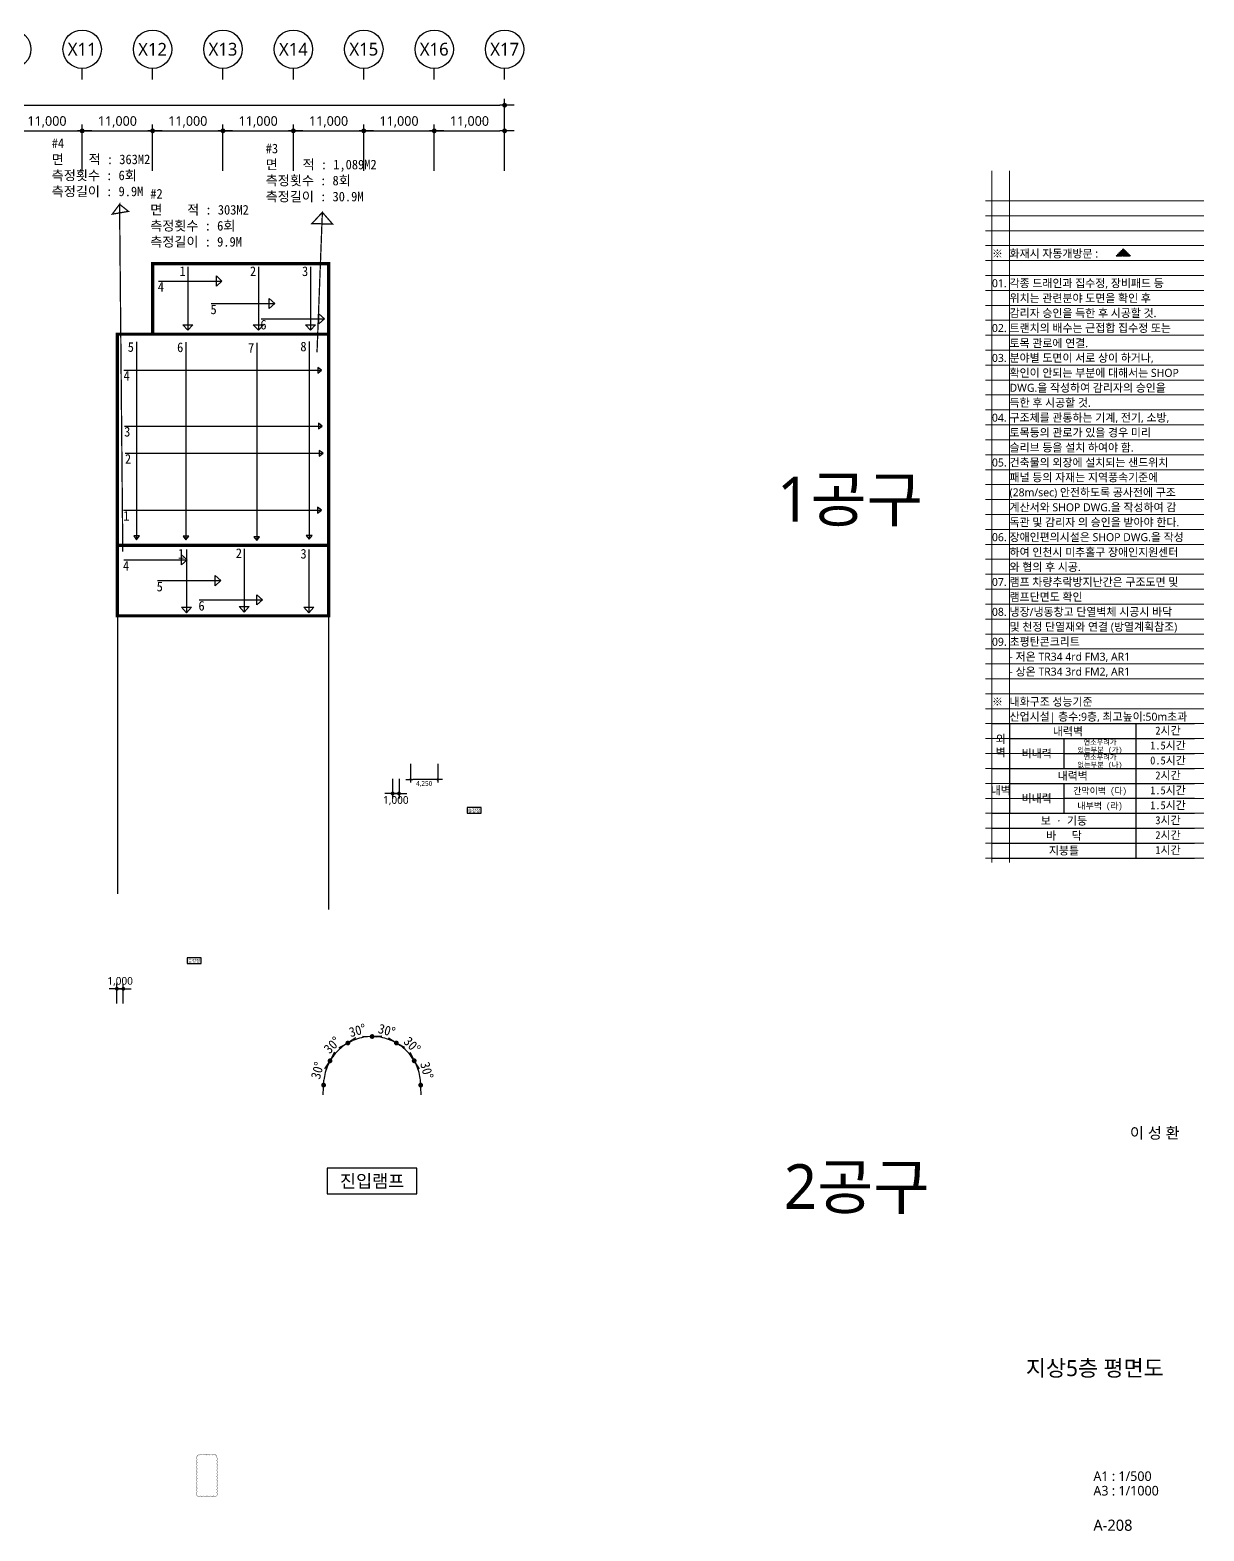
# Model space of a CAD drawing. Header units: millimetres. Extents: x 4003075 to 5615882, y 1445368 to 2591247.
# Drawn here: x 5004428 to 5187832, y 2337421 to 2571868 of the extents above; entities that cross this region are included whole.
import ezdxf
from ezdxf.enums import TextEntityAlignment as Align

# ---------------------------------------------------------------- set-up
doc = ezdxf.new("R2010")
doc.units = ezdxf.units.MM
doc.linetypes.add('DASHDOTX2', pattern=[2, 1, -0.5, 0, -0.5])
doc.layers.add('1.검수라인', color=3, linetype='Continuous')
doc.layers.add('A_Text', color=3, linetype='Continuous')
for name, color, linetype, lineweight in [('1.검수박스', 2, 'Continuous', 25), ('A-AXIS-BUBL', 7, 'Continuous', 25), ('A-BORD-TEXT', 3, 'Continuous', 25), ('A-DIMS', 7, 'Continuous', 25), ('A-MKXS-MAK2', 3, 'DASHDOTX2', 25), ('A-XXXX-TXT2', 3, 'Continuous', 25), ('REV-202205', 20, 'Continuous', 25)]:
    doc.layers.add(name, color=color, linetype=linetype, lineweight=lineweight)
doc.layers.add('A-XXXX-NPLT', color=144, linetype='Continuous', lineweight=15, plot=False)
doc.styles.add('HY울릉도L', font='')
doc.styles.add('XR-평면도$0$맑은 고딕', font='malgun.ttf')
doc.styles.add('돋움', font='')
doc.styles.add('돋움체', font='')
doc.styles.add('맑은 고딕', font='malgun.ttf')
doc.styles.add('맑은고딕', font='malgun.ttf')
doc.styles.get('HY울릉도L').set_extended_font_data('HYwulM')
doc.styles.get('돋움').set_extended_font_data('DotumChe')
doc.styles.get('돋움체').set_extended_font_data('DotumChe')
doc.dimstyles.new('CDIM', dxfattribs={"dimtxt": 3, "dimasz": 1.5, "dimexe": 2, "dimexo": 1, "dimgap": 1, "dimtad": 1, "dimdec": 0, "dimrnd": 0.5, "dimzin": 0, "dimdsep": 32, "dimlunit": 6, "dimtxsty": 'HY울릉도L', "dimblk1": '_CIDOT', "dimblk2": '_CIDOT', "dimsah": 1, "dimcen": 5.5, "dimclrd": 2, "dimclre": 2, "dimclrt": 7, "dimadec": 0, "dimazin": 0, "dimtfac": 1, "dimtdec": 0, "dimtix": 1, "dimtmove": 2, "dimatfit": 1, "dimldrblk": '_CIDOT', "dimfxl": 1, "dimtolj": 1, "dimtzin": 0, "dimlwd": -1, "dimarcsym": 0})

# ---------------------------------------------------------------- blocks, each defined once
blk = doc.blocks.new('글_진입램프')
at = {"layer": 'A-XXXX-TXT2', "color": 0}
blk.add_lwpolyline([(-7000, -2000), (7000, -2000), (7000, 2000), (-7000, 2000)], close=True, dxfattribs=at)
at = {"layer": 'A-XXXX-TXT2', "style": '맑은고딕'}
blk.add_text('진입램프', height=2000, dxfattribs=at).set_placement((0, 0), align=Align.MIDDLE_CENTER)
blk = doc.blocks.new('_CIDOT')
at = {"color": 0, "linetype": 'ByBlock'}
blk.add_line((2, 0), (-1, 0), dxfattribs=at)
at = {"color": 0, "linetype": 'ByBlock', "const_width": 0.5}
blk.add_lwpolyline([(-0.25, 0, 1), (0.25, 0, 1)], format="xyb", close=True, dxfattribs=at)
blk = doc.blocks.new('*D128')
at = {"layer": 'A-DIMS', "lineweight": -2, "transparency": 16777216}
for p, q in [((5061075, 2454916), (5061075, 2451817)), ((5062075, 2454916), (5062075, 2451817))]:
    blk.add_line(p, q, dxfattribs=at)
at = {"layer": 'A-DIMS', "transparency": 16777216}
for p, q in [((5060475, 2452617), (5059875, 2452617)), ((5062075, 2452617), (5061075, 2452617)), ((5062675, 2452617), (5063275, 2452617))]:
    blk.add_line(p, q, dxfattribs=at)
at = {"layer": 'A-DIMS', "transparency": 16777216, "xscale": 600, "yscale": 600, "zscale": 600}
blk.add_blockref('_CIDOT', (5061075, 2452617), dxfattribs=at)
at = {"layer": 'A-DIMS', "transparency": 16777216, "xscale": 600, "yscale": 600, "zscale": 600, "rotation": 180}
blk.add_blockref('_CIDOT', (5062075, 2452617), dxfattribs=at)
at = {"layer": 'A-DIMS', "color": 3, "transparency": 16777216, "insert": (5061575, 2451493), "char_height": 1200, "attachment_point": 5, "style": '맑은고딕'}
blk.add_mtext('\\A1;1,000', dxfattribs=at)
blk = doc.blocks.new('*D129')
at = {"layer": 'A-DIMS', "transparency": 16777216}
for p, q in [((5017405, 2422119), (5016805, 2422119)), ((5018005, 2422119), (5019005, 2422119)), ((5019605, 2422119), (5020205, 2422119))]:
    blk.add_line(p, q, dxfattribs=at)
at = {"layer": 'A-DIMS', "lineweight": -2, "transparency": 16777216}
for p, q in [((5018005, 2419819), (5018005, 2422919)), ((5019005, 2419819), (5019005, 2422919))]:
    blk.add_line(p, q, dxfattribs=at)
at = {"layer": 'A-DIMS', "transparency": 16777216, "xscale": 600, "yscale": 600, "zscale": 600}
blk.add_blockref('_CIDOT', (5018005, 2422119), dxfattribs=at)
at = {"layer": 'A-DIMS', "transparency": 16777216, "xscale": 600, "yscale": 600, "zscale": 600, "rotation": 180}
blk.add_blockref('_CIDOT', (5019005, 2422119), dxfattribs=at)
at = {"layer": 'A-DIMS', "color": 3, "transparency": 16777216, "insert": (5018505, 2423242), "char_height": 1200, "attachment_point": 5, "style": '맑은고딕'}
blk.add_mtext('\\A1;1,000', dxfattribs=at)
blk = doc.blocks.new('*D140')
at = {"layer": 'A-DIMS', "transparency": 16777216}
blk.add_arc((5057875, 2407068), 7587, 35.666, 54.334, dxfattribs=at)
at = {"layer": 'A-DIMS', "transparency": 16777216, "xscale": 750, "yscale": 750, "zscale": 750}
for p, rotation in [((5061669, 2413638), 147.1669975516752), ((5064446, 2410861), 302.8330024483258)]:
    blk.add_blockref('_CIDOT', p, dxfattribs=dict(at, rotation=rotation))
at = {"layer": 'A-DIMS', "color": 3, "transparency": 16777216, "insert": (5064125, 2413317), "char_height": 1500, "attachment_point": 5, "rotation": 315, "style": '돋움'}
blk.add_mtext('\\A1;30°', dxfattribs=at)
blk = doc.blocks.new('*D141')
at = {"layer": 'A-DIMS', "transparency": 16777216}
blk.add_arc((5057875, 2407068), 7587, 5.666, 24.334, dxfattribs=at)
at = {"layer": 'A-DIMS', "transparency": 16777216, "xscale": 750, "yscale": 750, "zscale": 750}
for p, rotation in [((5064446, 2410861), 117.1669978841371), ((5065462, 2407068), 272.8330021158628)]:
    blk.add_blockref('_CIDOT', p, dxfattribs=dict(at, rotation=rotation))
at = {"layer": 'A-DIMS', "color": 3, "transparency": 16777216, "insert": (5066412, 2409355), "char_height": 1500, "attachment_point": 5, "rotation": 285, "style": '돋움'}
blk.add_mtext('\\A1;30°', dxfattribs=at)
blk = doc.blocks.new('*D142')
at = {"layer": 'A-DIMS', "transparency": 16777216}
blk.add_arc((5057875, 2407068), 7587, 65.666, 84.334, dxfattribs=at)
at = {"layer": 'A-DIMS', "transparency": 16777216, "xscale": 750, "yscale": 750, "zscale": 750}
for p, rotation in [((5057875, 2414655), 177.1669975516733), ((5061669, 2413638), 332.8330024483268)]:
    blk.add_blockref('_CIDOT', p, dxfattribs=dict(at, rotation=rotation))
at = {"layer": 'A-DIMS', "color": 3, "transparency": 16777216, "insert": (5060163, 2415605), "char_height": 1500, "attachment_point": 5, "rotation": 345, "style": '돋움'}
blk.add_mtext('\\A1;30°', dxfattribs=at)
blk = doc.blocks.new('*D143')
at = {"layer": 'A-DIMS', "transparency": 16777216}
blk.add_arc((5057875, 2407068), 7587, 125.666, 144.334, dxfattribs=at)
at = {"layer": 'A-DIMS', "transparency": 16777216, "xscale": 750, "yscale": 750, "zscale": 750}
for p, rotation in [((5054081, 2413638), 32.8330024483228), ((5051304, 2410861), 237.1669975516752)]:
    blk.add_blockref('_CIDOT', p, dxfattribs=dict(at, rotation=rotation))
at = {"layer": 'A-DIMS', "color": 3, "transparency": 16777216, "insert": (5051625, 2413317), "char_height": 1500, "attachment_point": 5, "rotation": 45, "style": '돋움'}
blk.add_mtext('\\A1;30°', dxfattribs=at)
blk = doc.blocks.new('*D126')
at = {"layer": 'A-DIMS', "transparency": 16777216}
blk.add_arc((5057875, 2407068), 7587, 155.666, 174.334, dxfattribs=at)
at = {"layer": 'A-DIMS', "transparency": 16777216, "xscale": 750, "yscale": 750, "zscale": 750}
for p, rotation in [((5051304, 2410861), 62.83300211586536), ((5050288, 2407068), 267.1669978841347)]:
    blk.add_blockref('_CIDOT', p, dxfattribs=dict(at, rotation=rotation))
at = {"layer": 'A-DIMS', "color": 3, "transparency": 16777216, "insert": (5049338, 2409355), "char_height": 1500, "attachment_point": 5, "rotation": 75, "style": '돋움'}
blk.add_mtext('\\A1;30°', dxfattribs=at)
blk = doc.blocks.new('*D127')
at = {"layer": 'A-DIMS', "transparency": 16777216}
blk.add_arc((5057875, 2407068), 7587, 95.666, 114.334, dxfattribs=at)
at = {"layer": 'A-DIMS', "transparency": 16777216, "xscale": 750, "yscale": 750, "zscale": 750}
for p, rotation in [((5057875, 2414655), 2.833002448324629), ((5054081, 2413638), 207.1669975516753)]:
    blk.add_blockref('_CIDOT', p, dxfattribs=dict(at, rotation=rotation))
at = {"layer": 'A-DIMS', "color": 3, "transparency": 16777216, "insert": (5055588, 2415605), "char_height": 1500, "attachment_point": 5, "rotation": 15, "style": '돋움'}
blk.add_mtext('\\A1;30°', dxfattribs=at)
blk = doc.blocks.new('*D124')
at = {"layer": 'A-DIMS', "lineweight": -2, "transparency": 16777216}
for p, q in [((5063875, 2457258), (5063875, 2454309)), ((5068125, 2457258), (5068125, 2454309))]:
    blk.add_line(p, q, dxfattribs=at)
at = {"layer": 'A-DIMS', "transparency": 16777216}
blk.add_line((5067750, 2454809), (5064250, 2454809), dxfattribs=at)
at = {"layer": 'A-DIMS', "transparency": 16777216, "xscale": 375, "yscale": 375, "zscale": 375, "rotation": 180}
blk.add_blockref('_CIDOT', (5063875, 2454809), dxfattribs=at)
at = {"layer": 'A-DIMS', "transparency": 16777216, "xscale": 375, "yscale": 375, "zscale": 375}
blk.add_blockref('_CIDOT', (5068125, 2454809), dxfattribs=at)
at = {"layer": 'A-DIMS', "color": 3, "transparency": 16777216, "insert": (5066000, 2454108), "char_height": 750, "attachment_point": 5, "style": '맑은고딕'}
blk.add_mtext('\\A1;4,250', dxfattribs=at)
blk = doc.blocks.new('*D37')
at = {"layer": 'A-DIMS', "lineweight": -2, "transparency": 16777216}
for p, q in [((225693, 255621), (225693, 262871)), ((236693, 255621), (236693, 262871))]:
    blk.add_line(p, q, dxfattribs=at)
at = {"layer": 'A-DIMS', "transparency": 16777216}
blk.add_line((226443, 261871), (235943, 261871), dxfattribs=at)
at = {"layer": 'A-DIMS', "transparency": 16777216, "xscale": 750, "yscale": 750, "zscale": 750, "rotation": 180}
blk.add_blockref('_CIDOT', (225693, 261871), dxfattribs=at)
at = {"layer": 'A-DIMS', "transparency": 16777216, "xscale": 750, "yscale": 750, "zscale": 750}
blk.add_blockref('_CIDOT', (236693, 261871), dxfattribs=at)
at = {"layer": 'A-DIMS', "color": 3, "transparency": 16777216, "insert": (231193, 263275), "char_height": 1500, "attachment_point": 5, "style": '맑은고딕'}
blk.add_mtext('\\A1;11,000', dxfattribs=at)
blk = doc.blocks.new('*D38')
at = {"layer": 'A-DIMS', "lineweight": -2, "transparency": 16777216}
for p, q in [((236693, 255621), (236693, 262871)), ((247693, 255621), (247693, 262871))]:
    blk.add_line(p, q, dxfattribs=at)
at = {"layer": 'A-DIMS', "transparency": 16777216}
blk.add_line((237443, 261871), (246943, 261871), dxfattribs=at)
at = {"layer": 'A-DIMS', "transparency": 16777216, "xscale": 750, "yscale": 750, "zscale": 750, "rotation": 180}
blk.add_blockref('_CIDOT', (236693, 261871), dxfattribs=at)
at = {"layer": 'A-DIMS', "transparency": 16777216, "xscale": 750, "yscale": 750, "zscale": 750}
blk.add_blockref('_CIDOT', (247693, 261871), dxfattribs=at)
at = {"layer": 'A-DIMS', "color": 3, "transparency": 16777216, "insert": (242193, 263275), "char_height": 1500, "attachment_point": 5, "style": '맑은고딕'}
blk.add_mtext('\\A1;11,000', dxfattribs=at)
blk = doc.blocks.new('*D39')
at = {"layer": 'A-DIMS', "lineweight": -2, "transparency": 16777216}
for p, q in [((247693, 255621), (247693, 262871)), ((258693, 255621), (258693, 262871))]:
    blk.add_line(p, q, dxfattribs=at)
at = {"layer": 'A-DIMS', "transparency": 16777216}
blk.add_line((248443, 261871), (257943, 261871), dxfattribs=at)
at = {"layer": 'A-DIMS', "transparency": 16777216, "xscale": 750, "yscale": 750, "zscale": 750, "rotation": 180}
blk.add_blockref('_CIDOT', (247693, 261871), dxfattribs=at)
at = {"layer": 'A-DIMS', "transparency": 16777216, "xscale": 750, "yscale": 750, "zscale": 750}
blk.add_blockref('_CIDOT', (258693, 261871), dxfattribs=at)
at = {"layer": 'A-DIMS', "color": 3, "transparency": 16777216, "insert": (253193, 263275), "char_height": 1500, "attachment_point": 5, "style": '맑은고딕'}
blk.add_mtext('\\A1;11,000', dxfattribs=at)
blk = doc.blocks.new('*D40')
at = {"layer": 'A-DIMS', "lineweight": -2, "transparency": 16777216}
for p, q in [((258693, 255621), (258693, 262871)), ((269693, 255621), (269693, 262871))]:
    blk.add_line(p, q, dxfattribs=at)
at = {"layer": 'A-DIMS', "transparency": 16777216}
blk.add_line((259443, 261871), (268943, 261871), dxfattribs=at)
at = {"layer": 'A-DIMS', "transparency": 16777216, "xscale": 750, "yscale": 750, "zscale": 750, "rotation": 180}
blk.add_blockref('_CIDOT', (258693, 261871), dxfattribs=at)
at = {"layer": 'A-DIMS', "transparency": 16777216, "xscale": 750, "yscale": 750, "zscale": 750}
blk.add_blockref('_CIDOT', (269693, 261871), dxfattribs=at)
at = {"layer": 'A-DIMS', "color": 3, "transparency": 16777216, "insert": (264193, 263275), "char_height": 1500, "attachment_point": 5, "style": '맑은고딕'}
blk.add_mtext('\\A1;11,000', dxfattribs=at)
blk = doc.blocks.new('*D41')
at = {"layer": 'A-DIMS', "lineweight": -2, "transparency": 16777216}
for p, q in [((269693, 255621), (269693, 262871)), ((280693, 255621), (280693, 262871))]:
    blk.add_line(p, q, dxfattribs=at)
at = {"layer": 'A-DIMS', "transparency": 16777216}
blk.add_line((270443, 261871), (279943, 261871), dxfattribs=at)
at = {"layer": 'A-DIMS', "transparency": 16777216, "xscale": 750, "yscale": 750, "zscale": 750, "rotation": 180}
blk.add_blockref('_CIDOT', (269693, 261871), dxfattribs=at)
at = {"layer": 'A-DIMS', "transparency": 16777216, "xscale": 750, "yscale": 750, "zscale": 750}
blk.add_blockref('_CIDOT', (280693, 261871), dxfattribs=at)
at = {"layer": 'A-DIMS', "color": 3, "transparency": 16777216, "insert": (275193, 263275), "char_height": 1500, "attachment_point": 5, "style": '맑은고딕'}
blk.add_mtext('\\A1;11,000', dxfattribs=at)
blk = doc.blocks.new('*D42')
at = {"layer": 'A-DIMS', "lineweight": -2, "transparency": 16777216}
for p, q in [((280693, 255621), (280693, 262871)), ((291693, 255621), (291693, 262871))]:
    blk.add_line(p, q, dxfattribs=at)
at = {"layer": 'A-DIMS', "transparency": 16777216}
blk.add_line((281443, 261871), (290943, 261871), dxfattribs=at)
at = {"layer": 'A-DIMS', "transparency": 16777216, "xscale": 750, "yscale": 750, "zscale": 750, "rotation": 180}
blk.add_blockref('_CIDOT', (280693, 261871), dxfattribs=at)
at = {"layer": 'A-DIMS', "transparency": 16777216, "xscale": 750, "yscale": 750, "zscale": 750}
blk.add_blockref('_CIDOT', (291693, 261871), dxfattribs=at)
at = {"layer": 'A-DIMS', "color": 3, "transparency": 16777216, "insert": (286193, 263275), "char_height": 1500, "attachment_point": 5, "style": '맑은고딕'}
blk.add_mtext('\\A1;11,000', dxfattribs=at)
blk = doc.blocks.new('*D43')
at = {"layer": 'A-DIMS', "lineweight": -2, "transparency": 16777216}
for p, q in [((126693, 255621), (126693, 266871)), ((302693, 255621), (302693, 266871))]:
    blk.add_line(p, q, dxfattribs=at)
at = {"layer": 'A-DIMS', "transparency": 16777216}
blk.add_line((127443, 265871), (301943, 265871), dxfattribs=at)
at = {"layer": 'A-DIMS', "transparency": 16777216, "xscale": 750, "yscale": 750, "zscale": 750, "rotation": 180}
blk.add_blockref('_CIDOT', (126693, 265871), dxfattribs=at)
at = {"layer": 'A-DIMS', "transparency": 16777216, "xscale": 750, "yscale": 750, "zscale": 750}
blk.add_blockref('_CIDOT', (302693, 265871), dxfattribs=at)
at = {"layer": 'A-DIMS', "color": 3, "transparency": 16777216, "insert": (214693, 267275), "char_height": 1500, "attachment_point": 5, "style": '맑은고딕'}
blk.add_mtext('\\A1;176,000', dxfattribs=at)
blk = doc.blocks.new('*D44')
at = {"layer": 'A-DIMS', "lineweight": -2, "transparency": 16777216}
for p, q in [((291693, 255621), (291693, 262871)), ((302693, 255621), (302693, 262871))]:
    blk.add_line(p, q, dxfattribs=at)
at = {"layer": 'A-DIMS', "transparency": 16777216}
blk.add_line((292443, 261871), (301943, 261871), dxfattribs=at)
at = {"layer": 'A-DIMS', "transparency": 16777216, "xscale": 750, "yscale": 750, "zscale": 750, "rotation": 180}
blk.add_blockref('_CIDOT', (291693, 261871), dxfattribs=at)
at = {"layer": 'A-DIMS', "transparency": 16777216, "xscale": 750, "yscale": 750, "zscale": 750}
blk.add_blockref('_CIDOT', (302693, 261871), dxfattribs=at)
at = {"layer": 'A-DIMS', "color": 3, "transparency": 16777216, "insert": (297193, 263275), "char_height": 1500, "attachment_point": 5, "style": '맑은고딕'}
blk.add_mtext('\\A1;11,000', dxfattribs=at)
blk = doc.blocks.new('글_승강장')
at = {"layer": 'A-XXXX-TXT2', "color": 0, "ltscale": 100}
blk.add_lwpolyline([(-1100, 450), (-1100, -450), (1100, -450), (1100, 450)], close=True, dxfattribs=at)
at = {"layer": 'A-XXXX-TXT2', "ltscale": 100, "style": 'XR-평면도$0$맑은 고딕'}
blk.add_text('승강장', height=500, dxfattribs=at).set_placement((0, 0), align=Align.MIDDLE_CENTER)
blk = doc.blocks.new('NOTE(220317)')
at = {"layer": 'A-XXXX-NPLT'}
for p, q in [((1010649.8, 179732.7), (1010649.8, 175412.7)), ((1010759.8, 179732.7), (1010759.8, 175412.7)), ((1010609.8, 179546.1), (1011974.8, 179546.1)), ((1010609.8, 179452.7), (1011974.8, 179452.7)), ((1010609.8, 179359.4), (1011974.8, 179359.4)), ((1010609.8, 179266.1), (1011974.8, 179266.1)), ((1010609.8, 179172.7), (1011974.8, 179172.7)), ((1010609.8, 179079.4), (1011974.8, 179079.4)), ((1010609.8, 178986.1), (1011974.8, 178986.1)), ((1010609.8, 178892.7), (1011974.8, 178892.7)), ((1010609.8, 178799.4), (1011974.8, 178799.4)), ((1010609.8, 178706.1), (1011974.8, 178706.1)), ((1010609.8, 178612.7), (1011974.8, 178612.7)), ((1010609.8, 178519.4), (1011974.8, 178519.4)), ((1010609.8, 178426.1), (1011974.8, 178426.1)), ((1010609.8, 178332.7), (1011974.8, 178332.7)), ((1010609.8, 178239.4), (1011974.8, 178239.4)), ((1010609.8, 178146.1), (1011974.8, 178146.1)), ((1010609.8, 178052.7), (1011974.8, 178052.7)), ((1010609.8, 177959.4), (1011974.8, 177959.4)), ((1010609.8, 177866.1), (1011974.8, 177866.1)), ((1010609.8, 177772.7), (1011974.8, 177772.7)), ((1010609.8, 177679.4), (1011974.8, 177679.4)), ((1010609.8, 177586.1), (1011974.8, 177586.1)), ((1010609.8, 177492.7), (1011974.8, 177492.7)), ((1010609.8, 177399.4), (1011974.8, 177399.4)), ((1010609.8, 177306.1), (1011974.8, 177306.1)), ((1010609.8, 177212.7), (1011974.8, 177212.7)), ((1010609.8, 177119.4), (1011974.8, 177119.4)), ((1010609.8, 177026.1), (1011974.8, 177026.1)), ((1010609.8, 176932.7), (1011974.8, 176932.7)), ((1010609.8, 176839.4), (1011974.8, 176839.4)), ((1010609.8, 176746.1), (1011974.8, 176746.1)), ((1010609.8, 176652.7), (1011974.8, 176652.7)), ((1010609.8, 176559.4), (1011974.8, 176559.4)), ((1010609.8, 176466.1), (1011974.8, 176466.1)), ((1010609.8, 176372.7), (1011974.8, 176372.7)), ((1010609.8, 176279.4), (1011974.8, 176279.4)), ((1010609.8, 176186.1), (1011974.8, 176186.1)), ((1010609.8, 176092.7), (1011974.8, 176092.7)), ((1010609.8, 175999.4), (1011974.8, 175999.4)), ((1010609.8, 175906.1), (1011974.8, 175906.1)), ((1010609.8, 175812.7), (1011974.8, 175812.7)), ((1010609.8, 175719.4), (1011974.8, 175719.4)), ((1010609.8, 175626.1), (1011974.8, 175626.1)), ((1010609.8, 175532.7), (1011974.8, 175532.7)), ((1010609.8, 175439.4), (1011974.8, 175439.4))]:
    blk.add_line(p, q, dxfattribs=at)
blk = doc.blocks.new('NOTE_평면도')
h = blk.add_hatch(color=240)
h.dxf.hatch_style = 1
h.paths.add_polyline_path([(8008.9, 4986.8), (7986.9, 5008.8), (7964.9, 4986.8)])
for points in [[(7576.5, 3525.6), (8209, 3525.6)], [(7631.5, 3525.6), (7631.5, 3245.6)], [(8026.5, 3525.6), (8026.5, 3105.6)], [(7631.5, 3478.9), (8209, 3478.9)], [(7801.5, 3478.9), (7801.5, 3385.6)], [(7801.5, 3432.3), (8209, 3432.3)], [(7576.5, 3385.6), (8209, 3385.6)], [(7631.5, 3338.9), (8209, 3338.9)], [(7801.5, 3338.9), (7801.5, 3245.6)], [(7801.5, 3292.3), (8209, 3292.3)], [(7576.5, 3245.6), (8209, 3245.6)], [(7576.5, 3198.9), (8209, 3198.9)], [(7576.5, 3152.3), (8209, 3152.3)], [(7576.5, 3105.6), (8209, 3105.6)]]:
    blk.add_lwpolyline(points)
at = {"layer": 'A-MKXS-MAK2', "color": 240}
blk.add_lwpolyline([(8008.9, 4986.8), (7986.9, 5008.8), (7964.9, 4986.8)], close=True, dxfattribs=at)
at = {"layer": 'A-XXXX-TXT2', "style": '맑은 고딕'}
for s, p in [('※', (7576.5, 4993.9)), ('화재시 자동개방문 : ', (7631.5, 4993.9)), ('01.', (7576.5, 4901.4)), ('각종 드래인과 집수정, 장비패드 등', (7631.5, 4901.4)), ('위치는 관련분야 도면을 확인 후', (7631.5, 4854.8)), ('감리자 승인을 득한 후 시공할 것.', (7631.5, 4808.1)), ('02.', (7576.5, 4761.4)), ('트랜치의 배수는 근접합 집수정 또는', (7631.5, 4761.4)), ('토목 관로에 연결.', (7631.5, 4713.9)), ('03.', (7576.5, 4668.1)), ('분야별 도면이 서로 상이 하거나,', (7631.5, 4668.1)), ('확인이 안되는 부분에 대해서는 SHOP', (7631.5, 4621.4)), ('DWG.을 작성하여 감리자의 승인을', (7631.5, 4574.8)), ('득한 후 시공할 것.', (7631.5, 4528.1)), ('04.', (7576.5, 4481.4)), ('구조체를 관통하는 기계, 전기, 소방,', (7631.5, 4481.4)), ('토목등의 관로가 있을 경우 미리', (7631.5, 4434.8)), ('슬리브 등을 설치 하여야 함.', (7631.5, 4388.1)), ('05.', (7576.5, 4341.4)), ('건축물의 외장에 설치되는 샌드위치', (7631.5, 4341.4)), ('패널 등의 자재는 지역풍속기준에', (7631.5, 4294.8)), ('(28m/sec) 안전하도록 공사전에 구조', (7631.5, 4248.1)), ('계산서와 SHOP DWG.을 작성하여 감', (7631.5, 4201.4)), ('독관 및 감리자 의 승인을 받아야 한다.', (7631.5, 4154.8)), ('06.', (7576.5, 4108.1)), ('장애인편의시설은 SHOP DWG.을 작성', (7631.5, 4108.1)), ('하여 인천시 미추홀구 장애인지원센터', (7631.5, 4061.4)), ('와 협의 후 시공.', (7631.5, 4014.8)), ('07.', (7576.5, 3968.1)), ('램프 차량추락방지난간은 구조도면 및', (7631.5, 3968.1)), ('램프단면도 확인', (7631.5, 3921.4)), ('08.', (7576.5, 3874.8)), ('냉장/냉동창고 단열벽체 시공시 바닥', (7631.5, 3874.8)), ('및 천정 단열재와 연결 (방열계획참조)', (7631.5, 3828.1)), ('09.', (7576.5, 3781.4)), ('초평탄콘크리트', (7631.5, 3781.4)), ('- 저온 TR34 4rd FM3, AR1', (7631.5, 3734.8)), ('- 상온 TR34 3rd FM2, AR1', (7631.5, 3688.1)), ('※', (7576.5, 3593.9)), ('내화구조 성능기준', (7631.5, 3593.9)), ('산업시설| 층수:9층, 최고높이:50m초과', (7631.5, 3547.2))]:
    blk.add_text(s, height=25, dxfattribs=at).set_placement(p, align=Align.MIDDLE_LEFT)
at = {"layer": 'A-XXXX-TXT2', "style": '돋움체'}
for s, height, p in [('내력벽', 25, (7813.7, 3501.4)), ('2시간', 25, (8126.5, 3503.9)), ('연소우려가', 16, (7914, 3467.6)), ('1.5시간', 25, (8126.5, 3457.3)), ('비내력', 25, (7716.5, 3432.3)), ('있는부분 (가)', 16, (7914, 3443.6)), ('연소우려가', 16, (7914, 3420.9)), ('0.5시간', 25, (8126.5, 3410.6)), ('내력벽', 25, (7829, 3362.3)), ('없는부분 (나)', 16, (7914, 3396.9)), ('2시간', 25, (8126.5, 3363.9)), ('1.5시간', 25, (8126.5, 3317.3)), ('비내력', 25, (7716.1, 3292.3)), ('간막이벽 (다)', 20, (7914, 3315.6)), ('1.5시간', 25, (8126.5, 3270.6)), ('보 · 기둥', 25, (7801.5, 3222.3)), ('내부벽 (라)', 20, (7914, 3268.9)), ('3시간', 25, (8126.5, 3223.9)), ('바   닥', 25, (7801.5, 3175.6)), ('2시간', 25, (8126.5, 3177.3)), ('지붕틀', 25, (7801.5, 3128.9)), ('1시간', 25, (8126.5, 3130.6))]:
    blk.add_text(s, height=height, dxfattribs=at).set_placement(p, align=Align.MIDDLE_CENTER)
at = {"layer": 'A-XXXX-TXT2', "char_height": 25, "attachment_point": 5, "style": '맑은 고딕'}
for s, width, insert in [('{\\fDotumChe|b0|i0|c129|p49;외\\P벽}', 24.9, (7604, 3455.1)), ('{\\fDotumChe|b0|i0|c129|p49;내벽}', 25, (7604, 3315.6))]:
    blk.add_mtext_dynamic_manual_height_columns(s, width=width, gutter_width=125, heights=[0], dxfattribs=dict(at, insert=insert))
blk = doc.blocks.new('DIM(210222)')
for p, q in [((236693, 269870.6), (236693, 271620.6)), ((247693, 269870.6), (247693, 271620.6)), ((258693, 269870.6), (258693, 271620.6)), ((269693, 269870.6), (269693, 271620.6)), ((280693, 269870.6), (280693, 271620.6)), ((291693, 269870.6), (291693, 271620.6)), ((302693, 269870.6), (302693, 271620.6))]:
    blk.add_line(p, q)
at = {"layer": 'A-AXIS-BUBL', "ltscale": 0.2}
for centre in [(225693, 274620.6), (236693, 274620.6), (247693, 274620.6), (258693, 274620.6), (269693, 274620.6), (280693, 274620.6), (291693, 274620.6), (302693, 274620.6)]:
    blk.add_circle(centre, 3000, dxfattribs=at)
at = {"layer": 'A-XXXX-TXT2', "ltscale": 0.2, "style": '맑은고딕'}
for s, p in [('X11', (236693, 274620.6)), ('X12', (247693, 274620.6)), ('X13', (258693, 274620.6)), ('X14', (269693, 274620.6)), ('X15', (280693, 274620.6)), ('X16', (291693, 274620.6)), ('X17', (302693, 274620.6))]:
    blk.add_text(s, height=2000, dxfattribs=at).set_placement(p, align=Align.MIDDLE)
at = {"layer": 'A-DIMS'}
for p1, p2, distance, picture, middle in [((126693, 255120.6), (302693, 255120.6), 10750, '*D43', (214693, 267275.5)), ((225693, 255120.6), (236693, 255120.6), 6750, '*D37', (231193, 263275.5)), ((236693, 255120.6), (247693, 255120.6), 6750, '*D38', (242193, 263275.5)), ((247693, 255120.6), (258693, 255120.6), 6750, '*D39', (253193, 263275.5)), ((258693, 255120.6), (269693, 255120.6), 6750, '*D40', (264193, 263275.5)), ((269693, 255120.6), (280693, 255120.6), 6750, '*D41', (275193, 263275.5)), ((280693, 255120.6), (291693, 255120.6), 6750, '*D42', (286193, 263275.5)), ((291693, 255120.6), (302693, 255120.6), 6750, '*D44', (297193, 263275.5))]:
    dim = blk.add_aligned_dim(p1=p1, p2=p2, distance=distance, dimstyle='CDIM', override={"dimscale": 500, "dimtxsty": '맑은고딕', "dimclrd": 256, "dimclre": 256, "dimclrt": 3}, dxfattribs=at)
    dim.commit()
    dim.dimension.update_dxf_attribs({"geometry": picture, "text_midpoint": middle})

msp = doc.modelspace()

# ---------------------------------------------------------------- linework, layer by layer
at = {"layer": '1.검수라인', "color": 1, "const_width": 200}
for points in [[(5018920.9, 2490384), (5018419.1, 2544651.7), (5017274.8, 2543105.8), (5019810.8, 2543538.7), (5018419.1, 2544651.7)], [(5049263.4, 2521504), (5050099.7, 2543391.9), (5048469.3, 2541633.8), (5051709.8, 2541548.5), (5050099.7, 2543391.9)]]:
    msp.add_lwpolyline(points, dxfattribs=at)
at = {"layer": '1.검수라인'}
for points in [[(5029100, 2534859.8), (5029100, 2524959.8), (5028312.2, 2525844), (5029887.9, 2525844), (5029100, 2524959.8)], [(5040100, 2534859.8), (5040100, 2524959.8), (5039312.2, 2525844), (5040887.9, 2525844), (5040100, 2524959.8)], [(5048229.9, 2534859.8), (5048229.9, 2524959.8), (5047442, 2525844), (5049017.7, 2525844), (5048229.9, 2524959.8)], [(5024520.5, 2532664.9), (5034420.5, 2532664.9), (5033536.3, 2531877), (5033536.3, 2533452.7), (5034420.5, 2532664.9)], [(5032753.5, 2529156.2), (5042653.5, 2529156.2), (5041769.3, 2528368.4), (5041769.3, 2529944.1), (5042653.5, 2529156.2)], [(5040544.9, 2526772), (5050444.9, 2526772), (5049560.8, 2525984.1), (5049560.8, 2527559.8), (5050444.9, 2526772)], [(5021070.9, 2523160.8), (5021070.9, 2492260.8), (5021517, 2492858.5), (5020624.8, 2492858.5), (5021070.9, 2492260.8)], [(5028783.7, 2523118.8), (5028783.7, 2492218.8), (5029229.8, 2492816.5), (5028337.6, 2492816.5), (5028783.7, 2492218.8)], [(5039855.4, 2523008.9), (5039855.4, 2492108.9), (5040301.4, 2492706.6), (5039409.3, 2492706.6), (5039855.4, 2492108.9)], [(5048039, 2523236.8), (5048039, 2492336.8), (5048485.1, 2492934.4), (5047593, 2492934.4), (5048039, 2492336.8)], [(5019081.1, 2518732.6), (5049981.1, 2518732.6), (5049383.4, 2519178.7), (5049383.4, 2518286.6), (5049981.1, 2518732.6)], [(5019185.9, 2510005.3), (5050085.9, 2510005.3), (5049488.2, 2510451.4), (5049488.2, 2509559.2), (5050085.9, 2510005.3)], [(5019307.7, 2505753.3), (5050207.7, 2505753.3), (5049610, 2506199.4), (5049610, 2505307.3), (5050207.7, 2505753.3)], [(5019053.2, 2496870.6), (5049953.2, 2496870.6), (5049355.5, 2497316.7), (5049355.5, 2496424.5), (5049953.2, 2496870.6)], [(5019082, 2489106), (5028982, 2489106), (5028097.8, 2488318.2), (5028097.8, 2489893.9), (5028982, 2489106)], [(5028856.8, 2490733.6), (5028856.8, 2480833.6), (5028068.9, 2481717.8), (5029644.6, 2481717.8), (5028856.8, 2480833.6)], [(5037892.2, 2490820.9), (5037892.2, 2480920.9), (5037104.3, 2481805.1), (5038680, 2481805.1), (5037892.2, 2480920.9)], [(5047986.6, 2490733.6), (5047986.6, 2480833.6), (5047198.7, 2481717.8), (5048774.5, 2481717.8), (5047986.6, 2480833.6)], [(5024346.2, 2485859.3), (5034246.2, 2485859.3), (5033362, 2485071.4), (5033362, 2486647.1), (5034246.2, 2485859.3)], [(5030871.6, 2482864), (5040771.6, 2482864), (5039887.4, 2482076.1), (5039887.4, 2483651.9), (5040771.6, 2482864)]]:
    msp.add_lwpolyline(points, dxfattribs=at)
at = {"layer": '1.검수박스', "const_width": 500}
for points in [[(5051075, 2524367.6), (5023575, 2524367.6), (5023575, 2535367.6), (5051075, 2535367.6)], [(5018075, 2524367.6), (5051075, 2524367.6), (5051075, 2491367.6), (5018075, 2491367.6)], [(5051075, 2491367.6), (5018075, 2491367.6), (5018075, 2480367.6), (5051075, 2480367.6)]]:
    msp.add_lwpolyline(points, close=True, dxfattribs=at)
at = {"layer": '1.검수박스'}
for points in [[(5023575, 2535367.6), (5051075, 2535367.6), (5051075, 2434496.1)], [(5051075, 2524367.6), (5018075, 2524367.6), (5018075, 2436926.6)]]:
    msp.add_lwpolyline(points, dxfattribs=at)
at = {"layer": 'REV-202205', "const_width": 50}
msp.add_lwpolyline([(5030575, 2342917.6, 0.52056705), (5031075, 2342917.6, 0.52056705), (5031575, 2342917.6, 0.52056705), (5032075, 2342917.6, 0.52056705), (5032575, 2342917.6, 0.52056705), (5033075, 2342917.6, 0.52056705), (5033575, 2342917.6, 0.52056705), (5033575, 2343417.6, 0.52056705), (5033575, 2343917.6, 0.52056705), (5033575, 2344417.6, 0.52056705), (5033575, 2344917.6, 0.52056705), (5033575, 2345417.6, 0.52056705), (5033575, 2345917.6, 0.52056705), (5033575, 2346417.6, 0.52056705), (5033575, 2346917.6, 0.52056705), (5033575, 2347417.6, 0.52056705), (5033575, 2347917.6, 0.52056705), (5033575, 2348417.6, 0.52056705), (5033575, 2348917.6, 0.52056705), (5033425, 2349267.6, 0.52056705), (5032925, 2349267.6, 0.52056705), (5032425, 2349267.6, 0.52056705), (5031925, 2349267.6, 0.52056705), (5031425, 2349267.6, 0.52056705), (5030925, 2349267.6, 0.52056705), (5030575, 2349117.6, 0.52056705), (5030575, 2348617.6, 0.52056705), (5030575, 2348117.6, 0.52056705), (5030575, 2347617.6, 0.52056705), (5030575, 2347117.6, 0.52056705), (5030575, 2346617.6, 0.52056705), (5030575, 2346117.6, 0.52056705), (5030575, 2345617.6, 0.52056705), (5030575, 2345117.6, 0.52056705), (5030575, 2344617.6, 0.52056705), (5030575, 2344117.6, 0.52056705), (5030575, 2343617.6, 0.52056705)], format="xyb", close=True, dxfattribs=at)

# ---------------------------------------------------------------- block references
for name, p in [('DIM(210222)', (4775882, 2294247)), ('글_승강장', (5073800, 2449967.6)), ('글_승강장', (5030065, 2426499)), ('글_진입램프', (5057875, 2392067.6))]:
    msp.add_blockref(name, p)
for name, p, xscale, yscale, zscale in [('NOTE(220317)', (-20111538.4, -1943458.7), 25, 25, 25), ('NOTE_평면도', (4775882, 2287247), 50, 50, 50)]:
    msp.add_blockref(name, p, dxfattribs=dict(xscale=xscale, yscale=yscale, zscale=zscale))

# ---------------------------------------------------------------- texts
at = {"layer": 'A-BORD-TEXT', "color": 1, "style": '맑은고딕'}
for s, p in [('1공구', (5132530.7, 2498592.6)), ('2공구', (5133578.9, 2391213))]:
    msp.add_text(s, height=7000, dxfattribs=at).set_placement(p, align=Align.MIDDLE_CENTER)
at = {"layer": 'A-BORD-TEXT', "style": '맑은고딕'}
msp.add_text('이 성 환', height=1750, dxfattribs=at).set_placement((5184024.8, 2398708.1), align=Align.RIGHT)
msp.add_text('지상5층 평면도', height=2500, dxfattribs=at).set_placement((5170769.5, 2362859.5), align=Align.MIDDLE_CENTER)
for s, height, p in [('A1 : 1/500', 1500, (5170554.8, 2345231.4)), ('A3 : 1/1000', 1500, (5170554.8, 2342963.9)), ('A-208', 1750, (5170554.8, 2337445.8))]:
    msp.add_text(s, height=height, dxfattribs=at).set_placement(p)
at = {"layer": 'A_Text', "style": '돋움'}
for s, p in [('1', (5027786.5, 2533439.1)), ('2', (5038786.5, 2533439.1)), ('3', (5046916.3, 2533439.1)), ('4', (5024388.8, 2530990.9)), ('5', (5032621.7, 2527482.3)), ('6', (5040413.2, 2525098)), ('5', (5019692.8, 2521604.3)), ('6', (5027405.5, 2521562.3)), ('7', (5038477.2, 2521452.4)), ('8', (5046660.9, 2521680.3)), ('4', (5019030.2, 2517102.4)), ('3', (5019135, 2508375.1)), ('2', (5019256.7, 2504123.1)), ('1', (5019002.3, 2495240.4)), ('1', (5027543.2, 2489312.9)), ('2', (5036578.6, 2489400.2)), ('3', (5046673, 2489312.9)), ('4', (5018950.2, 2487432.1)), ('5', (5024214.4, 2484185.4)), ('6', (5030739.8, 2481190.1))]:
    msp.add_text(s, height=1500, dxfattribs=at).set_placement(p)
at = {"layer": 'A_Text', "color": 3, "char_height": 1500, "attachment_point": 1, "style": '돋움'}
for s, insert in [('#4\\P면    적 : 363M2\\P측정횟수 : 6회\\P측정길이 : 9.9M', (5007821.1, 2554918.1)), ('#3\\P면    적 : 1,089M2\\P측정횟수 : 8회\\P측정길이 : 30.9M', (5041249.4, 2554109.9)), ('#2\\P면    적 : 303M2\\P측정횟수 : 6회\\P측정길이 : 9.9M', (5023218.7, 2547042.2))]:
    msp.add_mtext_dynamic_manual_height_columns(s, width=21611.503, gutter_width=7500, heights=[10868.5], dxfattribs=dict(at, insert=insert))

# ---------------------------------------------------------------- dimensions: what is measured, and where the dimension line sits
at = {"layer": 'A-DIMS'}
for base, p1, p2, override, picture, middle in [((5063875, 2454808.6), (5068125, 2457508.4), (5063875, 2457508.4), {"dimscale": 250, "dimtad": 4, "dimtxsty": '맑은고딕', "dimclrd": 256, "dimclre": 256, "dimclrt": 3}, '*D124', (5066000, 2454108.2)), ((5061075, 2452616.6), (5062075, 2455316.4), (5061075, 2455316.4), {"dimscale": 400, "dimtad": 4, "dimtxsty": '맑은고딕', "dimclrd": 256, "dimclre": 256, "dimclrt": 3}, '*D128', (5061575, 2451492.7))]:
    dim = msp.add_linear_dim(base=base, p1=p1, p2=p2, angle=180, dimstyle='CDIM', override=override, dxfattribs=at)
    dim.commit()
    dim.dimension.update_dxf_attribs({"geometry": picture, "text_midpoint": middle})
for base, line1, line2, picture, middle in [((5056557.5, 2414539.5), ((5057875, 2407067.6), (5045025, 2429324.4)), ((5057875, 2407067.6), (5057875, 2432767.6)), '*D127', (5055587.5, 2415604.6)), ((5060470, 2414197.2), ((5057875, 2407067.6), (5070725, 2429324.4)), ((5057875, 2407067.6), (5057875, 2432767.6)), '*D142', (5060162.5, 2415604.6)), ((5052998, 2412879.7), ((5057875, 2407067.6), (5035618.2, 2419917.6)), ((5057875, 2407067.6), (5045025, 2429324.4)), '*D143', (5051625.4, 2413317.1)), ((5063687.2, 2411944.5), ((5057875, 2407067.6), (5080131.9, 2419917.6)), ((5057875, 2407067.6), (5070725, 2429324.4)), '*D140', (5064124.6, 2413317.1)), ((5065347, 2408385.1), ((5032175, 2407067.6), (5083575, 2407067.6)), ((5057875, 2407067.6), (5080131.9, 2419917.6)), '*D141', (5066412.1, 2409355.1)), ((5050745.3, 2409662.6), ((5083575, 2407067.6), (5032175, 2407067.6)), ((5057875, 2407067.6), (5035618.2, 2419917.6)), '*D126', (5049337.9, 2409355.1))]:
    dim = msp.add_angular_dim_2l(base=base, line1=line1, line2=line2, dimstyle='CDIM', override={"dimscale": 500, "dimtxsty": '돋움', "dimclrd": 256, "dimclre": 256, "dimclrt": 3}, dxfattribs=at)
    dim.commit()
    dim.dimension.update_dxf_attribs({"geometry": picture, "text_midpoint": middle})
dim = msp.add_linear_dim(base=(5019005.4, 2422118.5), p1=(5018005.4, 2419418.7), p2=(5019005.4, 2419418.7), dimstyle='CDIM', override={"dimscale": 400, "dimtxsty": '맑은고딕', "dimclrd": 256, "dimclre": 256, "dimclrt": 3}, dxfattribs=at)
dim.commit()
dim.dimension.update_dxf_attribs({"geometry": '*D129', "text_midpoint": (5018505.4, 2423242.4)})

doc.saveas('drawing.dxf')
